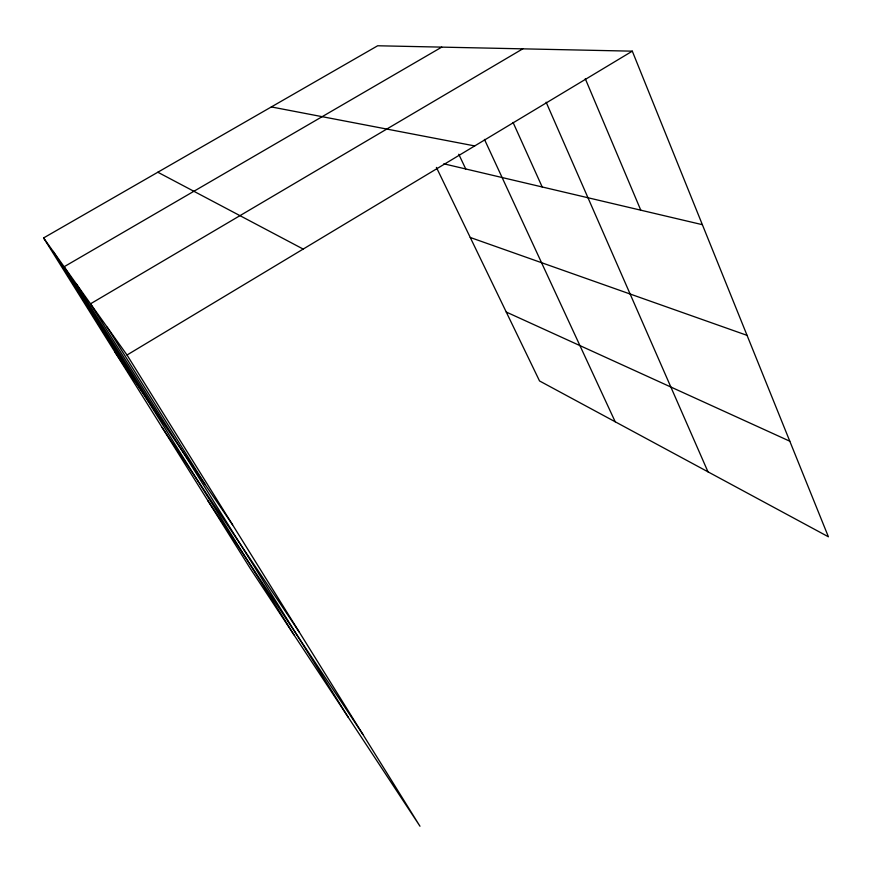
<?xml version="1.0" encoding="UTF-8"?>
<svg xmlns="http://www.w3.org/2000/svg" width="872" height="872" viewBox="0 0 872 872"><rect width="100%" height="100%" fill="white"/><g stroke="black" fill="none" stroke-linecap="round" stroke-linejoin="round"><path stroke-width="1.31" d="M632.298 51.165L377.674 45.769L43.6 237.936L127.018 355.013L632.298 51.165L828.4 536.792L539.539 380.955L436.414 167.413M522.775 48.843L90.525 303.805L348.277 717.329M441.733 47.132L64.125 266.745L293.94 634.805M271.345 106.929L474.728 145.929M443.815 163.805L702.363 224.682M470.248 237.478L747.053 335.36M506.261 312.045L789.792 441.199M157.832 172.231L303.194 249.076M115.126 352.332L232.573 524.802M162.05 427.378L299.39 632.276M207.907 500.735L362.916 734.442M43.6 237.936L250.188 568.359L419.977 826.231L127.018 355.013M76.344 283.901L161.843 420.936M53.181 251.387L128.871 372.518M107.18 327.174L205.105 484.472M458.77 154.257L465.735 168.961M484.451 139.389L615.207 421.776M513.052 122.407L542.188 186.968M546.134 102.198L707.988 471.839M585.276 78.709L640.778 210.174"/></g></svg>
